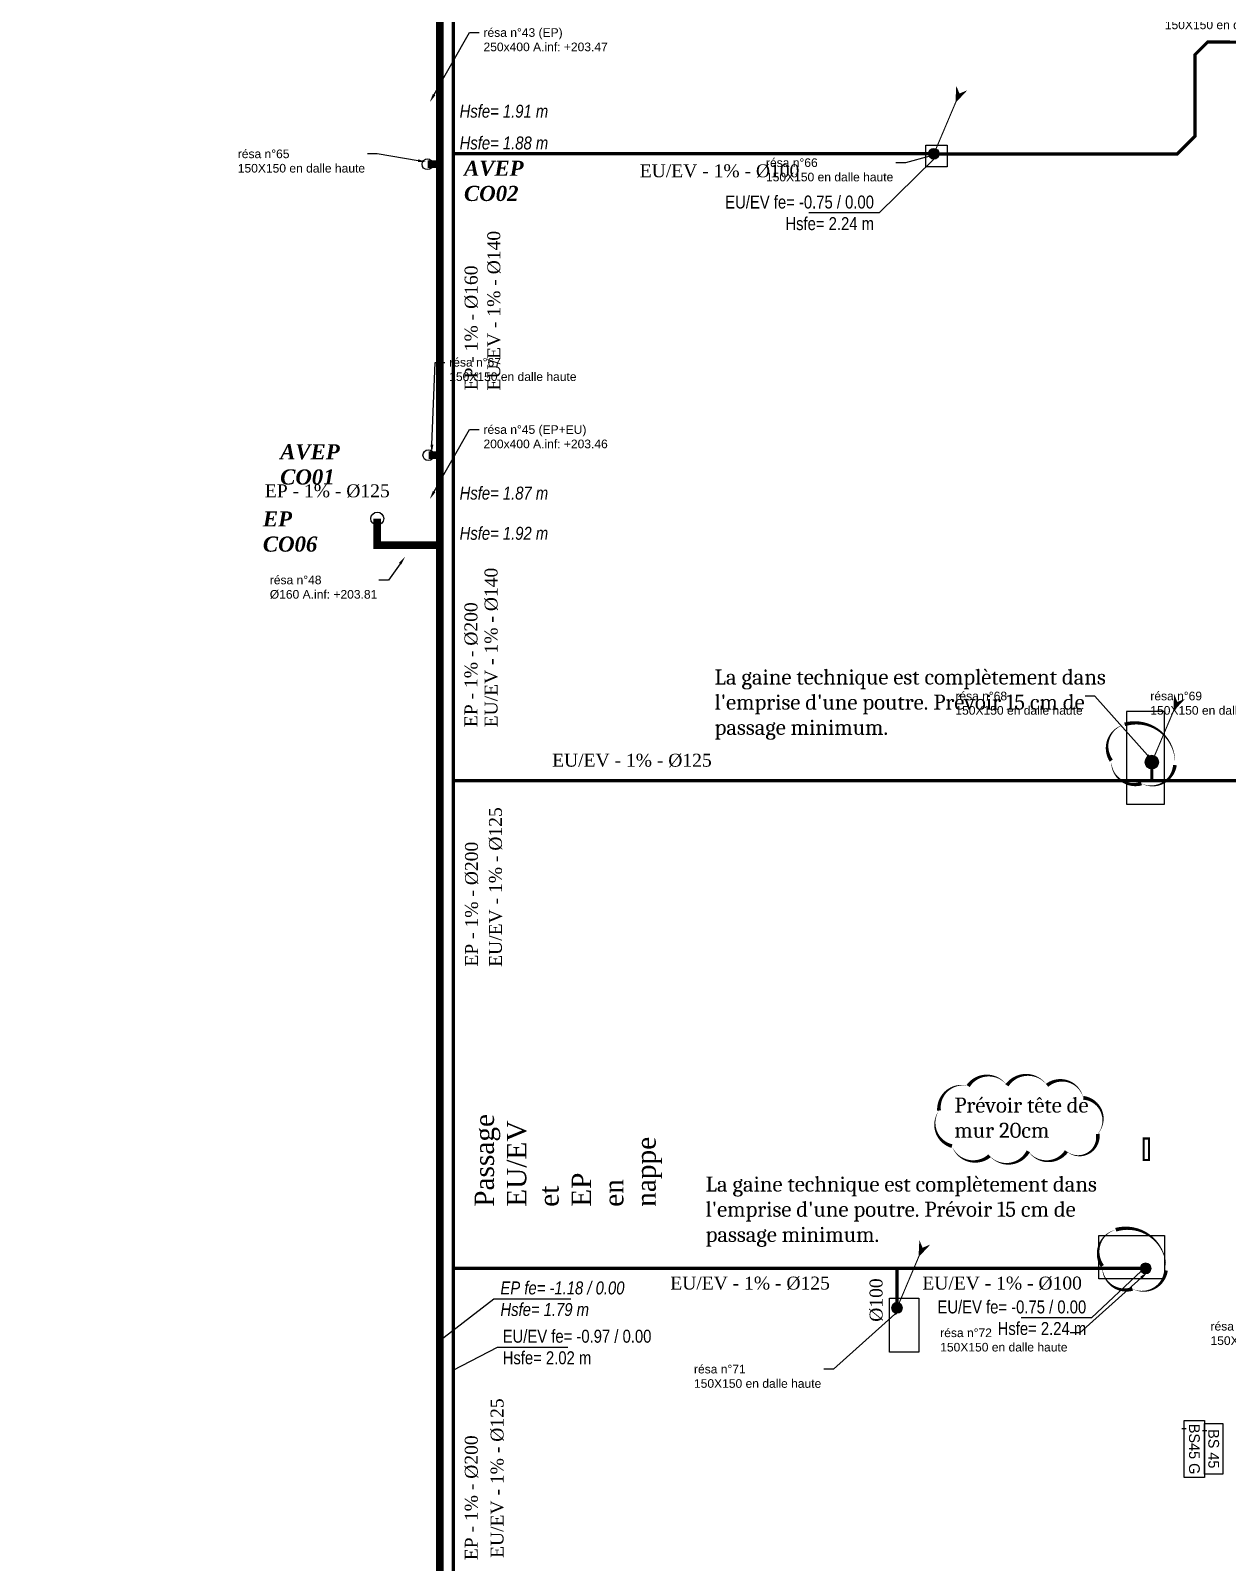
# Model space of a CAD drawing. Extents: x -2795338 to 3769695, y -3516596 to 3048438.
# Drawn here: x 457310 to 468409, y -352053 to -337848 of the extents above; entities that cross this region are included whole.
import ezdxf
from ezdxf import colors
from ezdxf.entities.mleader import LeaderData, LeaderLine
from ezdxf.math import Vec2, Vec3

# ---------------------------------------------------------------- set-up
doc = ezdxf.new("R2010")
doc.units = 0
doc.linetypes.add('prlm_ep', pattern=[2.5, 1.25, -0.25, 0.25, -0.25, 0.25, -0.25])
doc.linetypes.add('prlm_eu', pattern=[2, 1.25, -0.25, 0.25, -0.25])
doc.layers.add('_GAZELEC-RESERVATION', color=1, linetype='Continuous', lineweight=18)
for name, color, linetype in [('GAZ-EU FLECHE', 42, 'Continuous'), ('prlm-EAU-EP', 141, 'Continuous'), ('prlm-EAU-EPEXT', 145, 'Continuous'), ('prlm-EAU-EUEV', 25, 'Continuous'), ('prlm-ELEC-SSI', 230, 'Continuous'), ('prlm-GT', 242, 'Continuous'), ('prlm-MOD', 64, 'Continuous')]:
    doc.layers.add(name, color=color, linetype=linetype)
doc.layers.add('prlm-ZEROPLOT', color=254, linetype='Continuous', plot=False)
doc.styles.add('prlm-eau-ep', font='timesbi.ttf', dxfattribs={"height": 18})
doc.styles.add('prlm-eau-euev', font='pala.ttf', dxfattribs={"height": 18})
doc.styles.add('prlm-elec-cfo', font='comic.ttf', dxfattribs={"height": 12})
doc.styles.add('prlm-mod', font='cambriaz.ttf', dxfattribs={"height": 18})
doc.styles.get("Standard").update_dxf_attribs({"font": 'arial.ttf'})
doc.dimstyles.new('ISO-25', dxfattribs={"dimtxt": 2.5, "dimasz": 2.5, "dimexe": 1.25, "dimexo": 0.625, "dimtad": 1, "dimtxsty": 'Standard', "dimcen": 2.5, "dimadec": 0, "dimazin": 0, "dimtfac": 1, "dimtmove": 0, "dimatfit": 3, "dimfxl": 1, "dimarcsym": 0})

# ---------------------------------------------------------------- blocks, each defined once
blk = doc.blocks.new('xi.epext')
at = {"layer": 'prlm-EAU-EPEXT', "color": 0, "linetype": 'ByBlock', "lineweight": -2}
blk.add_circle((0, 0), 5, dxfattribs=at)
blk = doc.blocks.new('xi.eu')
at = {"layer": 'prlm-EAU-EUEV', "linetype": 'ByBlock', "lineweight": -2}
h = blk.add_hatch(color=0, dxfattribs=at)
edge = h.paths.add_edge_path()
edge.add_arc((0, 0), 5, 0, 360)
at = {"layer": 'prlm-EAU-EUEV', "color": 0, "linetype": 'ByBlock', "lineweight": 5}
blk.add_circle((0, 0), 5, dxfattribs=at)
blk = doc.blocks.new('xi.chu')
at = {"layer": 'prlm-EAU-EUEV', "linetype": 'ByBlock', "lineweight": 5}
blk.add_hatch(color=0, dxfattribs=at).paths.add_polyline_path([(6.5, 0, 1), (-6.5, 0, 1)])
at = {"layer": 'prlm-EAU-EUEV', "color": 0, "linetype": 'ByBlock', "lineweight": 5}
blk.add_circle((0, 0), 6.5, dxfattribs=at)
blk = doc.blocks.new('xi.bs45g')
at = {"layer": 'prlm-ELEC-SSI', "color": 0, "linetype": 'ByBlock', "lineweight": -2}
blk.add_lwpolyline([(-26.5, 19), (26.5, 19), (26.5, 0), (-26.5, 0)], close=True, dxfattribs=at)
at = {"layer": 'prlm-ZEROPLOT', "color": 254, "linetype": 'ByBlock', "lineweight": -2}
blk.add_lwpolyline([(-19, -2), (-19, 2)], dxfattribs=at)
at = {"layer": 'prlm-ELEC-SSI', "color": 0, "linetype": 'ByBlock', "lineweight": -2, "insert": (0.1, 9.5), "char_height": 10, "width": 49.661, "attachment_point": 5, "style": 'prlm-elec-cfo', "bg_fill": 3, "box_fill_scale": 1, "bg_fill_color": 256, "bg_fill_transparency": 0}
blk.add_mtext('BS45 G', dxfattribs=at)
blk = doc.blocks.new('xi.bs45')
at = {"layer": 'prlm-ELEC-SSI', "color": 0, "linetype": 'ByBlock', "lineweight": -2}
blk.add_lwpolyline([(-23.5, 17), (23.5, 17), (23.5, 0), (-23.5, 0)], close=True, dxfattribs=at)
at = {"layer": 'prlm-ZEROPLOT', "color": 254, "linetype": 'ByBlock', "lineweight": -2}
blk.add_lwpolyline([(-17, -2), (-17, 2)], dxfattribs=at)
at = {"layer": 'prlm-ELEC-SSI', "color": 0, "linetype": 'ByBlock', "lineweight": -2, "insert": (-0.2, 8.4), "char_height": 10, "width": 43.769, "attachment_point": 5, "style": 'prlm-elec-cfo', "bg_fill": 3, "box_fill_scale": 1, "bg_fill_color": 256, "bg_fill_transparency": 0}
blk.add_mtext('BS 45', dxfattribs=at)
blk = doc.blocks.new('FLECHE2')
h = blk.add_hatch(color=256)
h.dxf.hatch_style = 1
h.paths.add_polyline_path([(496272, -370023), (496278, -369899), (496301, -369955), (496357, -369932)])
at = {"const_width": 10}
for points in [[(496067, -370507), (496301, -369955), (496357, -369932), (496272, -370023), (496301, -369955), (496278, -369899), (496272, -370023), (496357, -369932), (496301, -369955), (496278, -369899), (496272, -370023)], [(496272, -370023), (496278, -369899), (496301, -369955), (496357, -369932), (496272, -370023)]]:
    blk.add_lwpolyline(points, dxfattribs=at)

msp = doc.modelspace()

# ---------------------------------------------------------------- linework, layer by layer
msp.add_circle((487178.691, -234079.124), 3282516.798)
at = {"layer": 'prlm-EAU-EP', "linetype": 'prlm_ep', "ltscale": 20, "const_width": 70, "flags": 128}
for points in [[(461105.542, -331875.224), (461105.542, -331875.224), (461105.538, -366001.668)], [(460991.187, -339087.249), (461105.542, -339087.249)], [(461000.582, -341785.438), (461105.541, -341785.438)]]:
    msp.add_lwpolyline(points, dxfattribs=at)
at = {"layer": 'prlm-EAU-EPEXT', "linetype": 'prlm_ep', "ltscale": 20, "const_width": 70, "flags": 128}
msp.add_lwpolyline([(460524.57, -342373.274), (460524.57, -342619.323), (461105.541, -342619.323)], dxfattribs=at)
at = {"layer": 'prlm-EAU-EUEV', "linetype": 'prlm_eu', "ltscale": 50, "const_width": 30, "flags": 128}
for points in [[(467688.593, -365242.861), (461229.17, -365242.861), (461230.686, -332706.802)], [(465725.353, -338993.361), (467941.207, -338993.361), (468107.787, -338826.781), (468107.787, -338072.122), (468226.421, -337953.488), (469515.971, -337961.65)], [(465686.948, -338990.101), (461230.393, -338989.893)], [(469512.164, -344562.129), (469271.114, -344803.179), (461230.122, -344802.805)], [(467707.891, -344631.882), (467707.891, -344791.983)], [(467650.791, -349326.339), (461229.911, -349326.04)], [(465344.813, -349693.179), (465344.813, -349326.339)]]:
    msp.add_lwpolyline(points, dxfattribs=at)
at = {"layer": 'prlm-GT', "ltscale": 50}
for points in [[(465611.534, -338910.614), (465811.534, -338910.614), (465811.534, -339110.614), (465611.534, -339110.614)], [(467216.893, -349021.745), (467826.988, -349021.514), (467826.988, -349423.179), (467216.893, -349423.41)], [(465276.384, -349603.179), (465547.015, -349603.179), (465547.015, -350102.504), (465276.384, -350102.504)]]:
    msp.add_lwpolyline(points, close=True, dxfattribs=at)
at = {"layer": 'prlm-GT'}
msp.add_lwpolyline([(467471.989, -345021.834), (467826.989, -345021.834), (467826.989, -344161.834), (467471.989, -344161.834)], close=True, dxfattribs=at)
at = {"layer": 'prlm-MOD', "color": 6}
for points in [[(467456.477, -344281.517, 0, 35, 0.52056705), (467332.232, -344617.871, 0, 35, 0.52056705), (467332.232, -344617.871, 0, 35, 0.52056705), (467611.781, -344830.033, 0, 35, 0.52056705), (467611.781, -344830.033, 0, 35, 0.52056705), (467922.392, -344659.268, 0, 35, 0.52056705), (467922.392, -344659.268, 0, 35, 0.52056705)], [(467373.468, -348968.145, 0, 35, 0.52056705), (467249.224, -349304.499, 0, 35, 0.52056705), (467249.224, -349304.499, 0, 35, 0.52056705), (467528.773, -349516.661, 0, 35, 0.52056705), (467528.773, -349516.661, 0, 35, 0.52056705), (467839.383, -349345.897, 0, 35, 0.52056705), (467839.383, -349345.897, 0, 35, 0.52056705)]]:
    msp.add_lwpolyline(points, format="xyseb", close=True, dxfattribs=at)
at = {"layer": 'prlm-MOD'}
msp.add_lwpolyline([(466736.578, -347628.858, 0, 35, 0.52056705), (466364.601, -347628.858, 0, 35, 0.52056705), (466364.601, -347628.858, 0, 35, 0.52056705), (466004.624, -347634.855, 0, 35, 0.52056705), (466004.624, -347634.855, 0, 35, 0.52056705), (465734.641, -347862.746, 0, 35, 0.52056705), (465734.641, -347862.746, 0, 35, 0.52056705), (465854.634, -348192.587, 0, 35, 0.52056705), (465854.634, -348192.587, 0, 35, 0.52056705), (466202.612, -348282.544, 0, 35, 0.52056705), (466202.612, -348282.544, 0, 35, 0.52056705), (466562.589, -348240.565, 0, 35, 0.52056705), (466562.589, -348240.565, 0, 35, 0.52056705), (466916.567, -348240.565, 0, 35, 0.52056705), (466916.567, -348240.565, 0, 35, 0.686378722), (467206.516, -348079.209, 0, 35, 0.52056705), (467206.516, -348079.209, 0, 35, 0.607936361), (467072.425, -347744.764, 0, 35, 0.52056705), (467072.425, -347744.764, 0, 35, 0.552345867)], format="xyseb", close=True, dxfattribs=at)
at = {"layer": 'prlm-MOD', "const_width": 20}
msp.add_lwpolyline([(467631.797, -348321.669), (467631.797, -348121.669), (467681.797, -348121.669), (467681.797, -348321.669)], close=True, dxfattribs=at)

# ---------------------------------------------------------------- block references
at = {"layer": 'GAZ-EU FLECHE'}
for p in [(-30379.724, 31517.135), (-28358.778, 25874.964), (-30721.856, 20813.668)]:
    msp.add_blockref('FLECHE2', p, dxfattribs=at)
at = {"layer": 'prlm-EAU-EPEXT'}
for p, xscale, yscale, zscale in [((460990, -339087.249), 10, 10, 10), ((460998.209, -341785.438), 10, 10, 10), ((460524.57, -342373.274), 11.99999999999999, 11.99999999999999, 11.99999999999999)]:
    msp.add_blockref('xi.epext', p, dxfattribs=dict(at, xscale=xscale, yscale=yscale, zscale=zscale))
at = {"layer": 'prlm-EAU-EUEV', "xscale": 10, "yscale": 10, "zscale": 10}
for name, p, rotation in [('xi.eu', (465686.948, -338990.101), 359.9777995161473), ('xi.chu', (467707.891, -344631.882), 269.9999999999995), ('xi.eu', (465344.813, -349693.179), 358.4491844075603)]:
    msp.add_blockref(name, p, dxfattribs=dict(at, rotation=rotation))
msp.add_blockref('xi.eu', (467650.791, -349326.339), dxfattribs=at)

# ---------------------------------------------------------------- texts
at = {"layer": 'prlm-EAU-EP', "char_height": 120, "width": 1363.17489, "attachment_point": 4, "style": 'prlm-eau-ep'}
for s, insert in [('\\pt1.8e+006;{\\fArial Narrow|b0|i1|c0|p34;Hsfe= 1.91 m}', (461288.507, -338596.202)), ('\\pt1.8e+006;{\\fArial Narrow|b0|i1|c0|p34;Hsfe= 1.87 m}', (461288.507, -342137.982)), ('\\pt1.8e+006;{\\fArial Narrow|b0|i1|c0|p34;EP fe= -1.18 / 0.00 Hsfe= 1.79 m}', (461667.048, -349608.495))]:
    msp.add_mtext(s, dxfattribs=dict(at, insert=insert))
at = {"layer": 'prlm-EAU-EP', "char_height": 120, "width": 1466.99872, "attachment_point": 1, "rotation": 90, "style": 'prlm-eau-euev'}
for s, insert in [('EP - 1% - %%C160', (461334.81, -341184.179)), ('EP - 1% - %%C200', (461333.32, -344307.188)), ('EP - 1% - %%C200', (461338.446, -346528.184)), ('EP - 1% - %%C200', (461336.298, -352032.583))]:
    msp.add_mtext(s, dxfattribs=dict(at, insert=insert))
at = {"layer": 'prlm-EAU-EPEXT', "char_height": 140, "attachment_point": 1, "style": 'prlm-eau-ep'}
for s, width, insert in [('AVEP CO02', 153.02069, (461329.116, -339054.532)), ('AVEP CO01', 153.02069, (459624.281, -341683.677)), ('EP CO06', 91.58378, (459463.753, -342306.391))]:
    msp.add_mtext_dynamic_manual_height_columns(s, width=width, gutter_width=75, heights=[0], dxfattribs=dict(at, insert=insert))
at = {"layer": 'prlm-EAU-EPEXT', "insert": (459482.297, -342055.801), "char_height": 120, "width": 1466.99872, "attachment_point": 1, "style": 'prlm-eau-euev'}
msp.add_mtext('EP - 1% - %%C125', dxfattribs=at)
at = {"layer": 'prlm-EAU-EUEV', "char_height": 120, "style": 'prlm-eau-euev'}
for s, insert, width, attachment_point in [('\\pt1.8e+006;{\\fArial Narrow|b0|i1|c0|p34;Hsfe= 1.88 m}', (461288.507, -338830), 1740.12801, 1), ('EU/EV - 1% - %%C100', (462959.287, -339088.034), 1740.12801, 1), ('\\pt1.8e+006;{\\fArial Narrow|b0|i0|c0|p34;EU/EV fe= -0.75 / 0.00 Hsfe= 2.24 m}', (465131.088, -339538.676), 1604.00942, 6), ('\\pt1.8e+006;{\\fArial Narrow|b0|i1|c0|p34;Hsfe= 1.92 m}', (461288.507, -342449.799), 1740.12801, 1), ('EU/EV - 1% - %%C125', (462146.41, -344553.978), 1740.12801, 1), ('EU/EV - 1% - %%C125', (463242.104, -349402.74), 1740.12801, 1), ('EU/EV - 1% - %%C100', (465579.542, -349402.74), 1740.12801, 1), ('\\pt1.8e+006;{\\fArial Narrow|b0|i0|c0|p34;EU/EV fe= -0.75 / 0.00 Hsfe= 2.24 m}', (467099.505, -349784.714), 1604.00942, 6), ('\\pt1.8e+006;{\\fArial Narrow|b0|i0|c0|p34;EU/EV fe= -0.97 / 0.00 Hsfe= 2.02 m}', (461687.882, -350056.412), 1604.00942, 4)]:
    msp.add_mtext(s, dxfattribs=dict(at, insert=insert, width=width, attachment_point=attachment_point))
at = {"layer": 'prlm-EAU-EUEV', "char_height": 120, "attachment_point": 1, "style": 'prlm-eau-euev'}
for s, insert, width, rotation in [('EU/EV - 1% - %%C140', (461545.251, -341185.259), 1740.12801, 90), ('EU/EV - 1% - %%C140', (461519.954, -344309.163), 1740.12801, 90), ('EU/EV - 1% - %%C125', (461560.554, -346530.173), 1740.12801, 90), ('%%C100', (465090.777, -349821.677), 1022.00587, 89.9999975), ('EU/EV - 1% - %%C125', (461575.611, -352011.695), 1740.12801, 90)]:
    msp.add_mtext(s, dxfattribs=dict(at, insert=insert, width=width, rotation=rotation))
at = {"layer": 'prlm-EAU-EUEV', "ltscale": 25, "insert": (461426.728, -348755.412), "char_height": 180, "attachment_point": 1, "rotation": 90, "style": 'prlm-eau-euev'}
msp.add_mtext_dynamic_manual_height_columns('Passage EU/EV et EP en nappe', width=190.20747, gutter_width=75, heights=[0], dxfattribs=at)
at = {"layer": 'prlm-MOD', "color": 6, "char_height": 140, "width": 3640.59027, "attachment_point": 1, "style": 'prlm-mod'}
for insert in [(463653.029, -343771.886), (463570.02, -348474.525)]:
    msp.add_mtext("La gaine technique est complètement dans l'emprise d'une poutre. Prévoir 15 cm de passage minimum.", dxfattribs=dict(at, insert=insert))
at = {"layer": 'prlm-MOD', "insert": (465876.561, -347742.232), "char_height": 140, "width": 1267.18364, "attachment_point": 1, "style": 'prlm-mod'}
msp.add_mtext('Prévoir tête de mur 20cm', dxfattribs=at)

# ---------------------------------------------------------------- leaders
at = {"layer": '_GAZELEC-RESERVATION', "color": 6}
ml = msp.add_multileader_mtext('Standard', dxfattribs=at)
ml.set_content('résa n°64 \\P150X150 en dalle haute', color=6)
ml.set_leader_properties()
ml.build(insert=Vec2(0, 0))
ml.multileader.update_dxf_attribs({"has_text_frame": 1, "arrow_head_size": 80, "scale": 20})
ctx = ml.context
ctx.base_point, ctx.scale, ctx.char_height, ctx.arrow_head_size, ctx.landing_gap_size, ctx.plane_origin = Vec3(467788.712, -337662.11), 20, 80, 80, 40, Vec3(461175.245, -336751.35)
notes = []
notes.append((ctx, [(0, (1, 1, 0), (469122.486, -337662.11), (-1, 0), 89.845, [(0, [(469509.324, -337990.895)], 0, [])])]))
ctx.mtext.insert, ctx.mtext.width, ctx.mtext.flow_direction = Vec3(467828.712, -337621.428), 1568.85041, 5
ml = msp.add_multileader_mtext('Standard', dxfattribs=at)
ml.set_content('résa n°43 (EP)\\P250x400 A.inf: +203.47', color=6)
ml.set_leader_properties()
ml.build(insert=Vec2(0, 0))
ml.multileader.update_dxf_attribs({"has_text_frame": 1, "arrow_head_size": 80, "scale": 20})
ctx = ml.context
ctx.base_point, ctx.scale, ctx.char_height, ctx.arrow_head_size, ctx.landing_gap_size, ctx.plane_origin = Vec3(461469.87, -337866.504), 20, 80, 80, 40, Vec3(454835.994, -336955.744)
notes.append((ctx, [(1, (1, 1, 0), (461380.025, -337866.504), (1, 0), 89.845, [(0, [(461012.317, -338511.293)], 0, [])])]))
ctx.mtext.insert, ctx.mtext.width, ctx.mtext.flow_direction = Vec3(461509.87, -337825.795), 1568.85041, 5
ml = msp.add_multileader_mtext('Standard', dxfattribs=at)
ml.set_content('résa n°65 \\P150X150 en dalle haute', color=6)
ml.set_leader_properties()
ml.build(insert=Vec2(0, 0))
ml.multileader.update_dxf_attribs({"has_text_frame": 1, "arrow_head_size": 80, "scale": 20})
ctx = ml.context
ctx.base_point, ctx.scale, ctx.char_height, ctx.arrow_head_size, ctx.landing_gap_size, ctx.plane_origin = Vec3(459190.923, -338991.568), 20, 80, 80, 40, Vec3(452577.455, -338080.808)
notes.append((ctx, [(0, (1, 1, 0), (460524.697, -338991.568), (-1, 0), 89.845, [(0, [(460982.918, -339068.008)], 0, [])])]))
ctx.mtext.insert, ctx.mtext.width, ctx.mtext.flow_direction = Vec3(459230.923, -338950.886), 1568.85041, 5
ml = msp.add_multileader_mtext('Standard', dxfattribs=at)
ml.set_content('résa n°66 \\P150X150 en dalle haute', color=6)
ml.set_leader_properties()
ml.build(insert=Vec2(0, 0))
ml.multileader.update_dxf_attribs({"has_text_frame": 1, "arrow_head_size": 80, "scale": 20})
ctx = ml.context
ctx.base_point, ctx.scale, ctx.char_height, ctx.arrow_head_size, ctx.landing_gap_size, ctx.plane_origin = Vec3(464089.76, -339073.322), 20, 80, 80, 40, Vec3(457476.292, -338162.562)
notes.append((ctx, [(0, (1, 1, 0), (465423.534, -339073.322), (-1, 0), 89.845, [(0, [(465725.353, -338993.361)], 0, [])])]))
ctx.mtext.insert, ctx.mtext.width, ctx.mtext.flow_direction = Vec3(464129.76, -339032.64), 1568.85041, 5
ml = msp.add_multileader_mtext('Standard', dxfattribs=at)
ml.set_content('résa n°67\\P150X150 en dalle haute', color=6)
ml.set_leader_properties()
ml.build(insert=Vec2(0, 0))
ml.multileader.update_dxf_attribs({"has_text_frame": 1, "arrow_head_size": 80, "scale": 20})
ctx = ml.context
ctx.base_point, ctx.scale, ctx.char_height, ctx.arrow_head_size, ctx.landing_gap_size, ctx.plane_origin = Vec3(461151.984, -340924.431), 20, 80, 80, 40, Vec3(454538.517, -340013.671)
notes.append((ctx, [(1, (1, 1, 0), (461062.139, -340924.431), (1, 0), 89.845, [(0, [(461028.701, -341767.813)], 0, [])])]))
ctx.mtext.insert, ctx.mtext.width, ctx.mtext.flow_direction = Vec3(461191.984, -340883.749), 1568.85041, 5
ml = msp.add_multileader_mtext('Standard', dxfattribs=at)
ml.set_content('résa n°45 (EP+EU)\\P200x400 A.inf: +203.46', color=6)
ml.set_leader_properties()
ml.build(insert=Vec2(0, 0))
ml.multileader.update_dxf_attribs({"has_text_frame": 1, "arrow_head_size": 80, "scale": 20})
ctx = ml.context
ctx.base_point, ctx.scale, ctx.char_height, ctx.arrow_head_size, ctx.landing_gap_size, ctx.plane_origin = Vec3(461469.87, -341548.168), 20, 80, 80, 40, Vec3(454835.994, -340637.408)
notes.append((ctx, [(1, (1, 1, 0), (461380.025, -341548.168), (1, 0), 89.845, [(0, [(461012.317, -342192.956)], 0, [])])]))
ctx.mtext.insert, ctx.mtext.width, ctx.mtext.flow_direction = Vec3(461509.87, -341507.459), 1568.85041, 5
ml = msp.add_multileader_mtext('Standard', dxfattribs=at)
ml.set_content('résa n°48 \\P%%C160 A.inf: +203.81', color=6)
ml.set_leader_properties()
ml.build(insert=Vec2(0, 0))
ml.multileader.update_dxf_attribs({"has_text_frame": 1, "arrow_head_size": 80, "scale": 20})
ctx = ml.context
ctx.base_point, ctx.scale, ctx.char_height, ctx.arrow_head_size, ctx.landing_gap_size, ctx.plane_origin = Vec3(459487.911, -342944.034), 20, 80, 80, 40, Vec3(452682.738, -342033.274)
notes.append((ctx, [(0, (1, 1, 0), (460629.979, -342944.034), (-1, 0), 89.845, [(0, [(460782.693, -342726.586)], 0, [])])]))
ctx.mtext.insert, ctx.mtext.width, ctx.mtext.flow_direction = Vec3(459527.911, -342902.424), 1568.85041, 5
ml = msp.add_multileader_mtext('Standard', dxfattribs=at)
ml.set_content('résa n°68\\P150X150 en dalle haute', color=6)
ml.set_leader_properties()
ml.build(insert=Vec2(0, 0))
ml.multileader.update_dxf_attribs({"has_text_frame": 1, "arrow_head_size": 80, "scale": 20})
ctx = ml.context
ctx.base_point, ctx.scale, ctx.char_height, ctx.arrow_head_size, ctx.landing_gap_size, ctx.plane_origin = Vec3(465846.26, -344019.268), 20, 80, 80, 40, Vec3(459232.793, -343108.508)
notes.append((ctx, [(0, (1, 1, 0), (467180.035, -344019.268), (-1, 0), 89.845, [(0, [(467722.021, -344627.107)], 0, [])])]))
ctx.mtext.insert, ctx.mtext.width, ctx.mtext.flow_direction = Vec3(465886.26, -343978.586), 1568.85041, 5
ml = msp.add_multileader_mtext('Standard', dxfattribs=at)
ml.set_content('résa n°69\\P150X150 en dalle haute', color=6)
ml.set_leader_properties()
ml.build(insert=Vec2(0, 0))
ml.multileader.update_dxf_attribs({"has_text_frame": 1, "arrow_head_size": 80, "scale": 20})
ctx = ml.context
ctx.base_point, ctx.scale, ctx.char_height, ctx.arrow_head_size, ctx.landing_gap_size, ctx.plane_origin = Vec3(467654.261, -344019.268), 20, 80, 80, 40, Vec3(461040.794, -343108.508)
notes.append((ctx, [(0, (1, 1, 0), (468988.035, -344019.268), (-1, 0), 89.845, [(0, [(469530.021, -344627.107)], 0, [])])]))
ctx.mtext.insert, ctx.mtext.width, ctx.mtext.flow_direction = Vec3(467694.261, -343978.586), 1568.85041, 5
ml = msp.add_multileader_mtext('Standard', dxfattribs=at)
ml.set_content('résa n°72\\P150X150 en dalle haute', color=6)
ml.set_leader_properties()
ml.build(insert=Vec2(0, 0))
ml.multileader.update_dxf_attribs({"has_text_frame": 1, "arrow_head_size": 80, "scale": 20})
ctx = ml.context
ctx.base_point, ctx.scale, ctx.char_height, ctx.arrow_head_size, ctx.landing_gap_size, ctx.plane_origin = Vec3(465705.572, -349924.441), 20, 80, 80, 40, Vec3(459092.105, -349013.681)
notes.append((ctx, [(0, (1, 1, 0), (467039.346, -349924.441), (-1, 0), 89.845, [(0, [(467669.544, -349359.836)], 0, [])])]))
ctx.mtext.insert, ctx.mtext.width, ctx.mtext.flow_direction = Vec3(465745.572, -349883.759), 1568.85041, 5
ml = msp.add_multileader_mtext('Standard', dxfattribs=at)
ml.set_content('résa n°74\\P150X150 en dalle haute', color=6)
ml.set_leader_properties()
ml.build(insert=Vec2(0, 0))
ml.multileader.update_dxf_attribs({"has_text_frame": 1, "arrow_head_size": 80, "scale": 20})
ctx = ml.context
ctx.base_point, ctx.scale, ctx.char_height, ctx.arrow_head_size, ctx.landing_gap_size, ctx.plane_origin = Vec3(468212.385, -349863.708), 20, 80, 80, 40, Vec3(461598.918, -348952.948)
notes.append((ctx, [(0, (1, 1, 0), (469546.159, -349863.708), (-1, 0), 89.845, [(0, [(470176.357, -349299.102)], 0, [])])]))
ctx.mtext.insert, ctx.mtext.width, ctx.mtext.flow_direction = Vec3(468252.385, -349823.026), 1568.85041, 5
ml = msp.add_multileader_mtext('Standard', dxfattribs=at)
ml.set_content('résa n°71\\P150X150 en dalle haute', color=6)
ml.set_leader_properties()
ml.build(insert=Vec2(0, 0))
ml.multileader.update_dxf_attribs({"has_text_frame": 1, "arrow_head_size": 80, "scale": 20})
ctx = ml.context
ctx.base_point, ctx.scale, ctx.char_height, ctx.arrow_head_size, ctx.landing_gap_size, ctx.plane_origin = Vec3(463421.859, -350261.184), 20, 80, 80, 40, Vec3(456808.392, -349350.424)
notes.append((ctx, [(0, (1, 1, 0), (464755.633, -350261.184), (-1, 0), 89.845, [(0, [(465385.831, -349696.578)], 0, [])])]))
ctx.mtext.insert, ctx.mtext.width, ctx.mtext.flow_direction = Vec3(463461.859, -350220.501), 1568.85041, 5
at = {"layer": 'prlm-EAU-EP'}
msp.add_leader([(461105.54, -349996.45), (461604.287, -349608.495), (462319.268, -349608.495)], dimstyle='ISO-25', override={"dimasz": 10, "dimtad": 0}, dxfattribs=at)
at = {"layer": 'prlm-EAU-EUEV'}
for points in [[(465686.928, -339040.101), (465178.882, -339538.676), (464526.662, -339538.676)], [(467608.699, -349353.325), (467147.299, -349784.714), (466495.079, -349784.714)], [(461229.868, -350269.55), (461640.087, -350056.412), (462292.308, -350056.412)]]:
    msp.add_leader(points, dimstyle='ISO-25', override={"dimasz": 10, "dimgap": 0.625, "dimtad": 0}, dxfattribs=at)
for ctx, leaders in notes:
    for number, flags, end, landing, length, lines in leaders:
        leader = LeaderData()
        leader.index, (leader.has_last_leader_line, leader.has_dogleg_vector, leader.attachment_direction) = number, flags
        leader.last_leader_point, leader.dogleg_vector, leader.dogleg_length = Vec3(end), Vec3(landing), length
        for number, points, colour, breaks in lines:
            line = LeaderLine()
            line.index, line.vertices, line.color, line.breaks = number, Vec3.list(points), colors.encode_raw_color(colour), breaks
            leader.lines.append(line)
        ctx.leaders.append(leader)

# ---------------------------------------------------------------- next in the draw order: block references
at = {"layer": 'prlm-ELEC-SSI', "xscale": 10, "yscale": 10, "zscale": 10, "rotation": 269.9999999999998}
msp.add_blockref('xi.bs45g', (468007.096, -351001.049), dxfattribs=at)

# ---------------------------------------------------------------- next in the draw order: block references
at = {"layer": 'prlm-ELEC-SSI', "xscale": 10, "yscale": 10, "zscale": 10, "rotation": 269.9999999999999}
msp.add_blockref('xi.bs45', (468197.096, -351001.049), dxfattribs=at)

doc.saveas('drawing.dxf')
